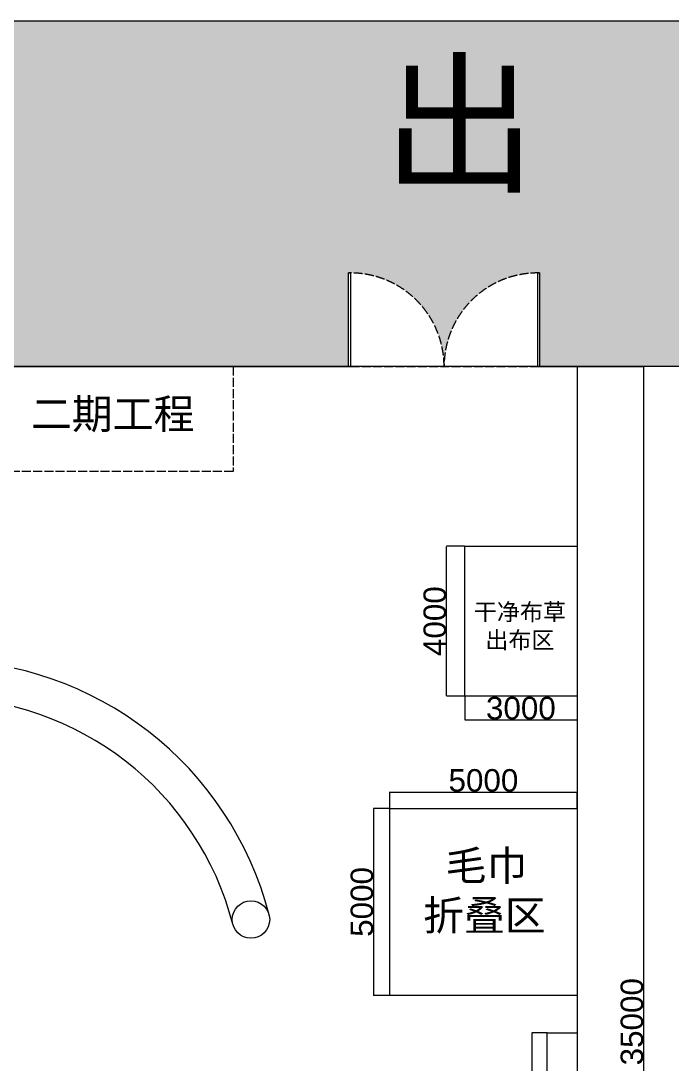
# Model space of a CAD drawing. Header units: millimetres. Extents: x 3806 to 246873, y -8027 to 78401.
# Drawn here: x 66634 to 84021, y 39507 to 67372 of the extents above; entities that cross this region are included whole.
import ezdxf

# ---------------------------------------------------------------- set-up
doc = ezdxf.new("R2010")
doc.units = ezdxf.units.MM
doc.header["$LTSCALE"] = 20
doc.linetypes.add('ACAD_ISO02W100', pattern=[15, 12, -3])
doc.styles.get("Standard").update_dxf_attribs({"font": 'arial.ttf', "height": 2000})
doc.dimstyles.new('ISO-25', dxfattribs={"dimtxt": 400, "dimasz": 2.5, "dimexe": 1.25, "dimexo": 0.625, "dimtad": 1, "dimtxsty": 'Standard', "dimcen": 2.5, "dimclrd": 1, "dimclre": 1, "dimclrt": 1, "dimadec": 0, "dimazin": 0, "dimtfac": 1, "dimtmove": 0, "dimatfit": 3, "dimfxl": 0, "dimarcsym": 0})

# ---------------------------------------------------------------- blocks, each defined once
blk = doc.blocks.new('*D1')
at = {"color": 1, "lineweight": -2, "transparency": 16777216}
for p, q in [((78483, 49338), (78483, 48704)), ((81483, 49338), (81483, 48704)), ((78485, 48705), (81480, 48705))]:
    blk.add_line(p, q, dxfattribs=at)
at = {"color": 1, "transparency": 16777216}
for points in [[(78485, 48705), (78485, 48704), (78483, 48705)], [(81480, 48705), (81480, 48704), (81483, 48705)]]:
    blk.add_solid(points, dxfattribs=at)
at = {"layer": 'Defpoints', "color": 0, "transparency": 16777216}
for p in [(78483, 49339), (81483, 49339), (81483, 48705)]:
    blk.add_point(p, dxfattribs=at)
at = {"color": 1, "transparency": 16777216, "insert": (79983, 49012), "char_height": 600, "attachment_point": 5}
blk.add_mtext('3000', dxfattribs=at)
blk = doc.blocks.new('*D46')
at = {"color": 1, "lineweight": -2, "transparency": 16777216}
for p, q in [((81483, 58139), (83260, 58139)), ((83259, 58136), (83259, 23141)), ((81483, 23139), (83260, 23139))]:
    blk.add_line(p, q, dxfattribs=at)
at = {"color": 1, "transparency": 16777216}
for points in [[(83258, 58136), (83259, 58136), (83259, 58139)], [(83258, 23141), (83259, 23141), (83259, 23139)]]:
    blk.add_solid(points, dxfattribs=at)
at = {"layer": 'Defpoints', "color": 0, "transparency": 16777216}
for p in [(81483, 58139), (81483, 23139), (83259, 23139)]:
    blk.add_point(p, dxfattribs=at)
at = {"color": 1, "transparency": 16777216, "insert": (82951, 40639), "char_height": 600, "attachment_point": 5, "rotation": 90}
blk.add_mtext('35000', dxfattribs=at)
blk = doc.blocks.new('*D47')
at = {"color": 1, "lineweight": -2, "transparency": 16777216}
for p, q in [((76483, 46339), (76483, 46776)), ((76485, 46775), (81480, 46775)), ((81483, 46339), (81483, 46776))]:
    blk.add_line(p, q, dxfattribs=at)
at = {"color": 1, "transparency": 16777216}
for points in [[(76485, 46775), (76485, 46774), (76483, 46775)], [(81480, 46775), (81480, 46774), (81483, 46775)]]:
    blk.add_solid(points, dxfattribs=at)
at = {"layer": 'Defpoints', "color": 0, "transparency": 16777216}
for p in [(81483, 46775), (76483, 46339), (81483, 46339)]:
    blk.add_point(p, dxfattribs=at)
at = {"color": 1, "transparency": 16777216, "insert": (78983, 47082), "char_height": 600, "attachment_point": 5}
blk.add_mtext('5000', dxfattribs=at)
blk = doc.blocks.new('*D48')
at = {"color": 1, "lineweight": -2, "transparency": 16777216}
for p, q in [((76482, 46339), (76047, 46339)), ((76048, 46336), (76048, 41341)), ((76482, 41339), (76047, 41339))]:
    blk.add_line(p, q, dxfattribs=at)
at = {"color": 1, "transparency": 16777216}
for points in [[(76048, 46336), (76049, 46336), (76048, 46339)], [(76048, 41341), (76049, 41341), (76048, 41339)]]:
    blk.add_solid(points, dxfattribs=at)
at = {"layer": 'Defpoints', "color": 0, "transparency": 16777216}
for p in [(76483, 46339), (76048, 41339), (76483, 41339)]:
    blk.add_point(p, dxfattribs=at)
at = {"color": 1, "transparency": 16777216, "insert": (75742, 43839), "char_height": 600, "attachment_point": 5, "rotation": 90}
blk.add_mtext('5000', dxfattribs=at)
blk = doc.blocks.new('*D49')
at = {"color": 1, "lineweight": -2, "transparency": 16777216}
for p, q in [((80682, 40339), (80273, 40339)), ((80275, 40336), (80275, 35341)), ((80682, 35339), (80273, 35339))]:
    blk.add_line(p, q, dxfattribs=at)
at = {"color": 1, "transparency": 16777216}
for points in [[(80274, 40336), (80275, 40336), (80275, 40339)], [(80274, 35341), (80275, 35341), (80275, 35339)]]:
    blk.add_solid(points, dxfattribs=at)
at = {"layer": 'Defpoints', "color": 0, "transparency": 16777216}
for p in [(80683, 40339), (80275, 35339), (80683, 35339)]:
    blk.add_point(p, dxfattribs=at)
at = {"color": 1, "transparency": 16777216, "insert": (79968, 37839), "char_height": 600, "attachment_point": 5, "rotation": 90}
blk.add_mtext('5000', dxfattribs=at)
blk = doc.blocks.new('*D52')
at = {"color": 1, "lineweight": -2, "transparency": 16777216}
for p, q in [((78482, 53339), (77993, 53339)), ((77994, 49341), (77994, 53336)), ((78482, 49339), (77993, 49339))]:
    blk.add_line(p, q, dxfattribs=at)
at = {"color": 1, "transparency": 16777216}
for points in [[(77994, 53336), (77994, 53336), (77994, 53339)], [(77994, 49341), (77994, 49341), (77994, 49339)]]:
    blk.add_solid(points, dxfattribs=at)
at = {"layer": 'Defpoints', "color": 0, "transparency": 16777216}
for p in [(77994, 53339), (78483, 53339), (78483, 49339)]:
    blk.add_point(p, dxfattribs=at)
at = {"color": 1, "transparency": 16777216, "insert": (77687, 51339), "char_height": 600, "attachment_point": 5, "rotation": 90}
blk.add_mtext('4000', dxfattribs=at)

msp = doc.modelspace()

# ---------------------------------------------------------------- hatches: boundary and pattern name
h = msp.add_hatch()
h.set_pattern_fill('GRAVEL', color=9, scale=100)
h.paths.add_polyline_path([(75382.533, 58138.753), (75382.533, 60638.753), (75432.533, 60638.753, -0.414213562), (77932.533, 58138.753, -0.414213562), (80432.533, 60638.753), (80482.533, 60638.753), (80482.533, 58138.753), (113563.109, 58138.753), (113563.109, 67371.889), (3805.705, 67371.889), (3805.705, 58138.753), (32482.533, 58138.753), (32482.533, 60638.753), (32532.533, 60638.753, -0.414213562), (35032.533, 58138.753, -0.414213562), (37532.533, 60638.753), (37582.533, 60638.753), (37582.533, 58138.753)])
h.paths.add_polyline_path([(96387.681, 60738.288), (103108.351, 60738.288), (103108.351, 64598.623), (96387.681, 64598.623)], flags=24)
h.paths.add_polyline_path([(52982.738, 60738.288), (59703.408, 60738.288), (59703.408, 64598.623), (52982.738, 64598.623)], flags=24)
h.paths.add_polyline_path([(12577.662, 60738.288), (19298.332, 60738.288), (19298.332, 64598.623), (12577.662, 64598.623)], flags=24)
h.paths.add_polyline_path([(75014.538, 61317.33), (80805.041, 61317.33), (80805.041, 67107.833), (75014.538, 67107.833)], flags=24)
h.paths.add_polyline_path([(32247.442, 61281.502), (38037.945, 61281.502), (38037.945, 67072.004), (32247.442, 67072.004)], flags=24)

# ---------------------------------------------------------------- linework, layer by layer
at = {"color": 2, "linetype": 'ACAD_ISO02W100'}
msp.add_line((75432.533, 58138.753), (80432.533, 58138.753), dxfattribs=at)
msp.add_line((76382.533, 58138.753), (76432.533, 58138.753))
msp.add_lwpolyline([(3805.705, 67371.889), (113563.109, 67371.889), (113563.109, 58138.753), (3805.705, 58138.753)], close=True)
at = {"color": 2}
for points in [[(75382.533, 60638.753), (75432.533, 60638.753), (75432.533, 58138.753), (75382.533, 58138.753)], [(80432.533, 60638.753), (80482.533, 60638.753), (80482.533, 58138.753), (80432.533, 58138.753)]]:
    msp.add_lwpolyline(points, close=True, dxfattribs=at)
at = {"color": 255}
msp.add_lwpolyline([(80432.533, 58138.753), (81482.533, 58138.753), (81482.533, 23138.753), (31482.533, 23138.753), (31482.533, 58138.753), (31532.533, 58138.753)], dxfattribs=at)
msp.add_lwpolyline([(37582.533, 58138.753), (75432.533, 58138.753)])
at = {"color": 254, "linetype": 'ACAD_ISO02W100'}
msp.add_lwpolyline([(65802.533, 58138.753), (72302.533, 58138.753), (72302.533, 55338.753), (65802.533, 55338.753)], close=True, dxfattribs=at)
at = {"color": 254}
for points in [[(78482.533, 53338.753), (81482.533, 53338.753), (81482.533, 49338.753), (78482.533, 49338.753)], [(76482.533, 46338.753), (81482.533, 46338.753), (81482.533, 41338.753), (76482.533, 41338.753)], [(81482.533, 35338.753), (80682.533, 35338.753), (80682.533, 40338.753), (81482.533, 40338.753)]]:
    msp.add_lwpolyline(points, close=True, dxfattribs=at)
at = {"color": 3}
msp.add_circle((72776.067, 43369.216), 500, dxfattribs=at)
at = {"color": 2, "linetype": 'ACAD_ISO02W100'}
for centre, start, end in [((75432.533, 58138.753), 0, 91.145992), ((80432.533, 58138.753), 88.854008, 180)]:
    msp.add_arc(centre, 2500, start, end, dxfattribs=at)
at = {"color": 3}
for radius in [9079.237, 8079.237]:
    msp.add_arc((64470.507, 41219.568), radius, 14.5108868, 89.8049439, dxfattribs=at)

# ---------------------------------------------------------------- texts
at = {"color": 1, "insert": (76300.851, 66106.437), "char_height": 3000, "attachment_point": 1}
msp.add_mtext_dynamic_manual_height_columns('{\\fSimSun|b0|i0|c134|p2;出}', width=1497.9819, gutter_width=2000, heights=[0], dxfattribs=at)
for s, width, gutter_width, insert, char_height, attachment_point in [('{\\fSimSun|b0|i0|c134|p2;二期工程}', 5838.36848, 1100, (66902.631, 57273.193), 800, 1), ('{\\fSimSun|b0|i0|c134|p2;干净布草\\P出布区}', 2672.37304, 2000, (79956.788, 51185.58), 450, 5), ('\\pi1070.52712;{\\fSimSun|b0|i0|c134|p2;毛巾\\P\\pi471.64444;折叠区}', 4223.73581, 2000, (76900.952, 45211.643), 800, 1)]:
    msp.add_mtext_dynamic_manual_height_columns(s, width=width, gutter_width=gutter_width, heights=[0], dxfattribs=dict(insert=insert, char_height=char_height, attachment_point=attachment_point))

# ---------------------------------------------------------------- dimensions: what is measured, and where the dimension line sits
for base, p1, p2, picture, middle in [((83258.648, 23138.753), (81482.533, 58138.753), (81482.533, 23138.753), '*D46', (82951.475, 40638.753)), ((77993.994, 53338.753), (78482.533, 49338.753), (78482.533, 53338.753), '*D52', (77687.025, 51338.753)), ((76048.497, 41338.753), (76482.533, 46338.753), (76482.533, 41338.753), '*D48', (75741.528, 43838.753)), ((80274.749, 35338.753), (80682.533, 40338.753), (80682.533, 35338.753), '*D49', (79967.78, 37838.753))]:
    dim = msp.add_linear_dim(base=base, p1=p1, p2=p2, angle=90, dimstyle='ISO-25')
    dim.commit()
    dim.dimension.update_dxf_attribs({"geometry": picture, "text_midpoint": middle})
dim = msp.add_linear_dim(base=(81482.533, 48704.782), p1=(78482.533, 49338.753), p2=(81482.533, 49338.753), dimstyle='ISO-25')
dim.commit()
dim.dimension.update_dxf_attribs({"geometry": '*D1', "text_midpoint": (79982.533, 48704.782), "dimtype": 160})
dim = msp.add_linear_dim(base=(81482.533, 46774.883), p1=(76482.533, 46338.753), p2=(81482.533, 46338.753), dimstyle='ISO-25')
dim.commit()
dim.dimension.update_dxf_attribs({"geometry": '*D47', "text_midpoint": (78982.533, 47081.851)})

doc.saveas('drawing.dxf')
